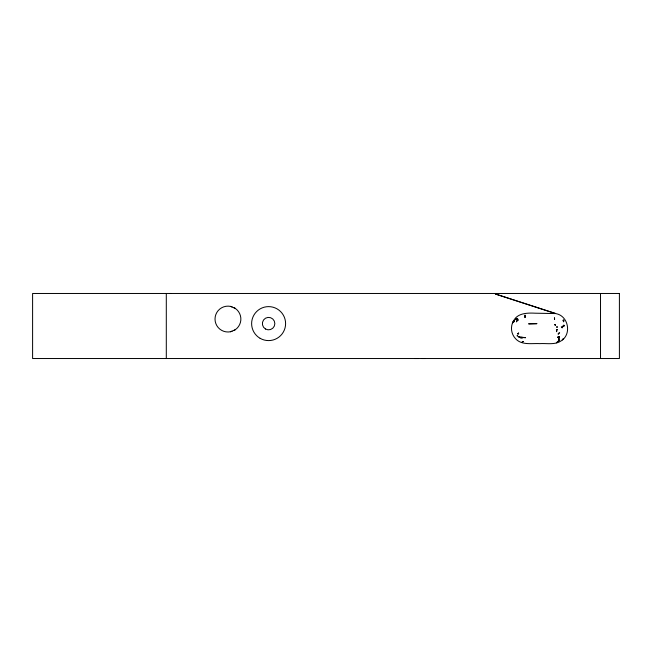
<?xml version="1.0" encoding="UTF-8"?>
<svg xmlns="http://www.w3.org/2000/svg" width="652" height="652" viewBox="0 0 652 652"><rect width="100%" height="100%" fill="white"/><g stroke="black" fill="none" stroke-linecap="round" stroke-linejoin="round"><path stroke-width="0.98" d="M600.516 358.527L600.516 293.473M563.426 325.47L562.146 327.752L561.348 326.978L562.146 327.752L563.882 325.071L563.312 326.082L564.404 325.788L563.026 326.391M563.923 320.507L563.801 321.485L562.994 320.727L563.491 320.735A1.059 0.644 60.3 0 1 563.752 320.531L563.092 320.124L563.418 320.947M559.237 340.148L556.466 342.805L559.644 340.311A3.26 2.062 -43.7 0 1 559.563 336.888L557.541 337.141L559.008 337.386L559.563 336.888L558.047 337.182L559.008 337.386L559.025 340.654M513.173 321.827C516.58 313.066 527.077 312.773 535.096 313.196L555.545 313.579L495.373 294.003L556.319 313.702C568.454 316.244 571.796 334.068 561.364 340.727C555.096 345.193 546.963 343.164 539.848 343.628C531.771 343.164 521.755 345.503 515.585 338.747A15.11 15.11 0 0 1 512.431 323.115L513.303 321.183L514.656 320.629L512.423 323.107L513.76 321.306L513.303 321.183L514.273 321.037M517.223 320.539L516.523 321.892C515.928 320.654 519.62 319.431 517.949 319.985L517.223 320.539L517.704 320.14M514.526 320.8L513.743 322.161L513.474 321.509M515.976 318.95L517.175 318.363L515.496 319.407L516.506 318.624M233.66 330.637L235.127 329.814A12.926 12.926 0 0 0 235.127 308.315L230.466 306.383A12.926 12.926 0 0 0 215.021 319.064A12.926 12.926 0 0 0 230.466 331.746L235.127 329.814M230.466 331.746L232.096 331.281M414.762 358.527L418.576 358.527M170.221 293.473L170.751 293.473M515.691 318.828L517.729 318.828M520.785 337.956L522.814 337.956M421.844 358.527L425.137 358.527M520.94 337.296L525.593 337.703L518.617 336.815L521.103 337.769L518.617 336.815M230.466 306.383L232.096 306.847M233.652 307.491L235.127 308.315M563.532 319.83L563.532 321.843M166.301 293.473L166.301 358.527M517.207 335.935L517.68 335.976L517.191 335.462L517.207 335.935M558.299 333.604L558.259 334.297L558.609 333.294L559.636 332.805L558.299 333.604M525.015 315.218L525.015 317.581L525.015 315.218M557.452 327.011L556.563 327.011L557.452 327.011M557.574 329.667L556.482 329.896L557.574 329.667M556.555 331.151L556.449 331.697L556.93 330.825L556.555 331.151M523.23 341.591L522.024 341.974A2.649 1.671 22.9 0 0 522.994 341.746L523.23 341.591M563.54 338.608L562.317 339.773L563.54 338.608M517.435 333.8L518.617 334.15L518.56 332.83A2.143 1.712 70.8 0 1 517.435 333.808M536.816 323.669L528.748 323.857L536.816 323.669M619.4 293.473L32.6 293.473L32.6 358.527L619.4 358.527L619.4 293.473M555.178 324.696L554.534 324.663L555.553 325.438L555.178 324.696M554.436 317.899L554.616 319.211L554.436 317.899M265.494 329.007A6.235 6.235 0 0 0 274.842 323.612A6.235 6.235 0 0 0 265.494 318.209A6.235 6.235 0 0 0 265.494 329.007M260.115 338.323A16.993 16.993 0 0 0 285.6 323.612A16.993 16.993 0 0 0 260.115 308.893A16.993 16.993 0 0 0 260.115 338.323"/></g></svg>
